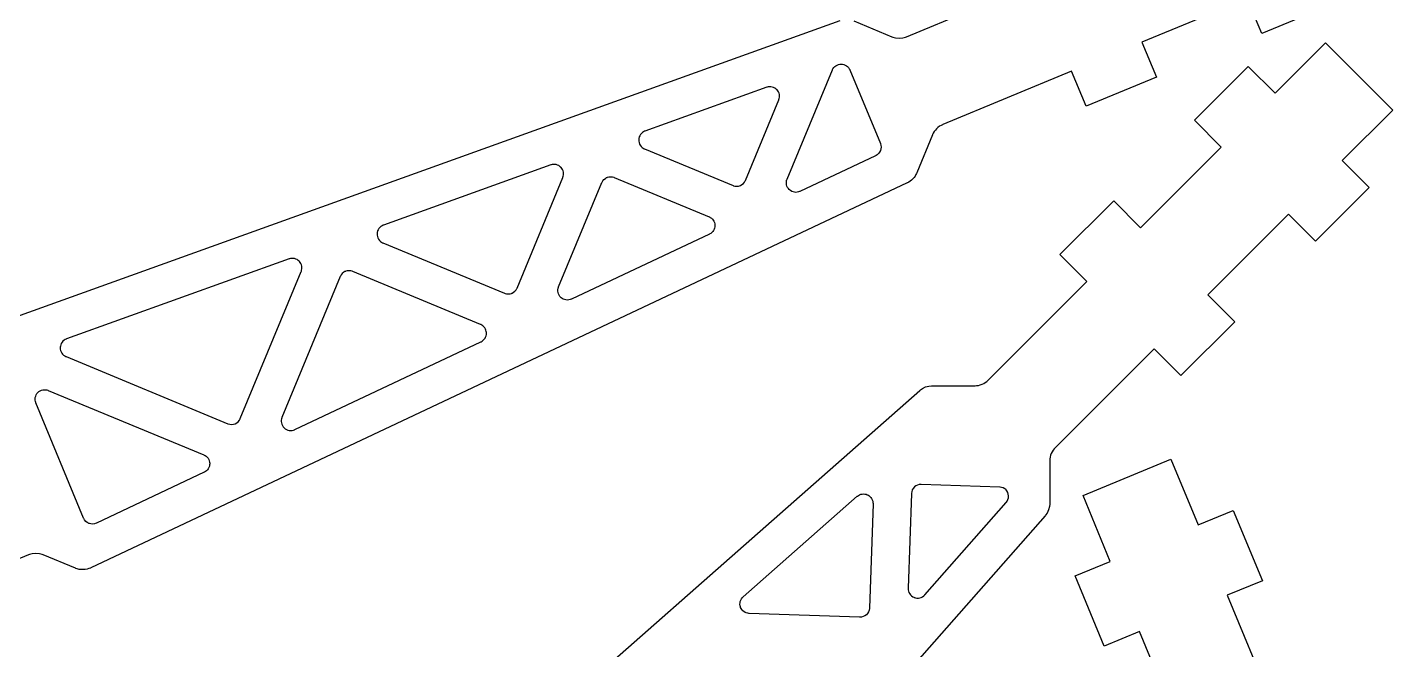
# Model space of a CAD drawing. Extents: x 0 to 997, y 0 to 569.
# Drawn here: x 701.8 to 845.4, y 133.5 to 199 of the extents above; entities that cross this region are included whole.
import ezdxf

# ---------------------------------------------------------------- set-up
doc = ezdxf.new("R2010")
doc.units = 0
doc.layers.get('0').update_dxf_attribs({"linetype": 'CONTINUOUS'})

msp = doc.modelspace()

# ---------------------------------------------------------------- linework, layer by layer
at = {"color": 0}
for points in [[(788.725, 199.638), (792.735, 197.976), (792.825, 197.939), (793.111, 197.862), (793.5, 197.825), (793.887, 197.862), (794.174, 197.939), (794.265, 197.976), (807.819, 203.592)], [(839.046, 201.372), (831.654, 198.311), (830.124, 202.007), (819.037, 197.414), (820.568, 193.718), (813.178, 190.657), (811.646, 194.353), (798.092, 188.737), (798.046, 188.719), (797.912, 188.654), (797.744, 188.553), (797.588, 188.436), (797.443, 188.304), (797.311, 188.16), (797.194, 188.003), (797.094, 187.835), (797.028, 187.701), (797.01, 187.656), (795.349, 183.646), (795.349, 183.646), (795.331, 183.604), (795.269, 183.478), (795.176, 183.319), (795.068, 183.171), (794.949, 183.032), (794.815, 182.906), (794.672, 182.79), (794.518, 182.689), (794.396, 182.622), (794.354, 182.603), (708.482, 142.122), (708.435, 142.1), (708.287, 142.043), (708.088, 141.985), (707.883, 141.949), (707.678, 141.932), (707.471, 141.938), (707.265, 141.965), (707.063, 142.014), (706.912, 142.064), (706.864, 142.083), (703.46, 143.494), (703.369, 143.532), (703.082, 143.608), (702.694, 143.646), (702.306, 143.608), (702.019, 143.532), (701.929, 143.494), (686.988, 137.306)], [(697.939, 167.575), (787.283, 199.672)], [(743.561, 114.865), (795.675, 160.775), (795.742, 160.835), (795.967, 160.989), (796.29, 161.144), (796.636, 161.242), (796.907, 161.274), (796.997, 161.274), (801.451, 161.274), (801.501, 161.274), (801.65, 161.283), (801.844, 161.313), (802.033, 161.36), (802.218, 161.426), (802.394, 161.51), (802.561, 161.61), (802.719, 161.726), (802.832, 161.825), (802.867, 161.86), (813.24, 172.233), (810.412, 175.063), (816.069, 180.719), (818.897, 177.89), (827.383, 186.376), (824.554, 189.204), (830.211, 194.861), (833.04, 192.033), (838.343, 197.336), (845.414, 190.265), (840.111, 184.962), (842.939, 182.133), (837.282, 176.476), (834.454, 179.306), (825.968, 170.819), (828.797, 167.992), (823.14, 162.335), (820.311, 165.163), (809.938, 154.789), (809.903, 154.754), (809.804, 154.642), (809.688, 154.483), (809.588, 154.317), (809.504, 154.14), (809.438, 153.956), (809.39, 153.767), (809.361, 153.572), (809.351, 153.424), (809.351, 153.375), (809.351, 148.919), (809.351, 148.829), (809.319, 148.558), (809.222, 148.212), (809.067, 147.889), (808.912, 147.664), (808.853, 147.597), (762.943, 95.4836)], [(823.368, 124.328), (818.776, 135.414), (815.081, 133.884), (812.019, 141.275), (815.714, 142.806), (812.844, 149.735), (822.083, 153.561), (824.953, 146.632), (828.649, 148.163), (831.71, 140.772), (828.015, 139.242), (832.607, 128.155)]]:
    msp.add_lwpolyline(points, dxfattribs=at)
for points in [[(783.069, 181.706), (783.036, 181.689), (782.928, 181.651), (782.781, 181.619), (782.632, 181.61), (782.483, 181.624), (782.34, 181.657), (782.201, 181.714), (782.072, 181.79), (781.981, 181.86), (781.954, 181.886), (781.926, 181.913), (781.851, 182), (781.768, 182.126), (781.707, 182.261), (781.665, 182.404), (781.646, 182.55), (781.647, 182.699), (781.672, 182.847), (781.706, 182.958), (781.719, 182.993), (786.476, 194.476), (786.49, 194.511), (786.543, 194.61), (786.629, 194.731), (786.731, 194.836), (786.844, 194.925), (786.971, 194.996), (787.107, 195.05), (787.25, 195.082), (787.363, 195.093), (787.4, 195.093), (787.438, 195.093), (787.55, 195.082), (787.693, 195.05), (787.829, 194.996), (787.956, 194.925), (788.071, 194.836), (788.171, 194.731), (788.257, 194.61), (788.31, 194.511), (788.324, 194.476), (791.526, 186.744), (791.544, 186.7), (791.583, 186.557), (791.603, 186.368), (791.586, 186.181), (791.535, 186.001), (791.453, 185.835), (791.339, 185.685), (791.197, 185.558), (791.074, 185.478), (791.029, 185.457), (783.069, 181.706)], [(766.768, 188.051), (766.732, 188.039), (766.628, 187.989), (766.501, 187.907), (766.39, 187.81), (766.294, 187.696), (766.217, 187.569), (766.158, 187.432), (766.121, 187.286), (766.107, 187.172), (766.106, 187.135), (766.106, 187.096), (766.114, 186.982), (766.144, 186.835), (766.196, 186.694), (766.268, 186.565), (766.357, 186.447), (766.464, 186.343), (766.586, 186.256), (766.688, 186.201), (766.722, 186.186), (776.033, 182.331), (776.079, 182.311), (776.228, 182.272), (776.424, 182.254), (776.615, 182.274), (776.799, 182.331), (776.968, 182.421), (777.118, 182.542), (777.244, 182.693), (777.321, 182.825), (777.34, 182.871), (780.844, 191.332), (780.858, 191.365), (780.89, 191.471), (780.915, 191.612), (780.919, 191.756), (780.903, 191.897), (780.867, 192.035), (780.813, 192.167), (780.738, 192.29), (780.669, 192.378), (780.644, 192.404), (780.619, 192.431), (780.535, 192.503), (780.415, 192.583), (780.286, 192.644), (780.15, 192.688), (780.01, 192.71), (779.867, 192.712), (779.724, 192.694), (779.617, 192.668), (779.582, 192.656), (766.768, 188.051)], [(739.253, 178.167), (739.217, 178.154), (739.113, 178.104), (738.986, 178.024), (738.875, 177.925), (738.779, 177.811), (738.703, 177.685), (738.644, 177.547), (738.607, 177.403), (738.592, 177.288), (738.592, 177.25), (738.59, 177.212), (738.599, 177.097), (738.629, 176.95), (738.681, 176.81), (738.753, 176.681), (738.843, 176.563), (738.949, 176.458), (739.071, 176.371), (739.172, 176.317), (739.208, 176.303), (752.003, 171.003), (752.049, 170.983), (752.192, 170.946), (752.386, 170.926), (752.581, 170.946), (752.724, 170.983), (752.768, 171.003), (752.814, 171.021), (752.942, 171.096), (753.093, 171.219), (753.217, 171.369), (753.29, 171.499), (753.31, 171.543), (758.125, 183.169), (758.139, 183.204), (758.171, 183.31), (758.196, 183.451), (758.2, 183.594), (758.185, 183.736), (758.149, 183.874), (758.093, 184.006), (758.018, 184.129), (757.95, 184.217), (757.925, 184.243), (757.9, 184.269), (757.817, 184.342), (757.697, 184.422), (757.568, 184.483), (757.432, 184.526), (757.292, 184.549), (757.149, 184.551), (757.004, 184.533), (756.897, 184.506), (756.864, 184.494), (739.253, 178.167)], [(759.04, 170.378), (759.006, 170.361), (758.897, 170.324), (758.75, 170.292), (758.601, 170.282), (758.454, 170.296), (758.31, 170.329), (758.171, 170.385), (758.042, 170.461), (757.951, 170.532), (757.924, 170.558), (757.896, 170.585), (757.821, 170.672), (757.739, 170.799), (757.676, 170.933), (757.635, 171.075), (757.615, 171.222), (757.617, 171.371), (757.642, 171.519), (757.675, 171.629), (757.689, 171.665), (762.233, 182.635), (762.251, 182.679), (762.326, 182.808), (762.45, 182.958), (762.601, 183.083), (762.729, 183.157), (762.775, 183.175), (762.819, 183.194), (762.963, 183.233), (763.157, 183.251), (763.351, 183.233), (763.494, 183.194), (763.54, 183.175), (773.507, 179.047), (773.542, 179.033), (773.639, 178.981), (773.757, 178.899), (773.861, 178.8), (773.95, 178.689), (774.021, 178.565), (774.075, 178.433), (774.11, 178.293), (774.124, 178.183), (774.125, 178.147), (774.125, 178.11), (774.117, 178), (774.089, 177.858), (774.042, 177.724), (773.975, 177.597), (773.892, 177.482), (773.793, 177.379), (773.679, 177.29), (773.585, 177.235), (773.551, 177.218), (759.04, 170.378)], [(730.611, 173.285), (730.625, 173.319), (730.657, 173.425), (730.682, 173.567), (730.686, 173.71), (730.669, 173.851), (730.633, 173.989), (730.578, 174.121), (730.504, 174.244), (730.436, 174.332), (730.411, 174.358), (730.385, 174.385), (730.301, 174.457), (730.182, 174.538), (730.053, 174.599), (729.917, 174.642), (729.776, 174.664), (729.633, 174.667), (729.49, 174.649), (729.383, 174.621), (729.349, 174.61), (705.929, 166.196), (705.893, 166.183), (705.79, 166.133), (705.664, 166.051), (705.551, 165.953), (705.457, 165.84), (705.379, 165.714), (705.321, 165.576), (705.283, 165.431), (705.268, 165.317), (705.268, 165.279), (705.267, 165.24), (705.275, 165.126), (705.306, 164.979), (705.358, 164.839), (705.429, 164.71), (705.519, 164.592), (705.626, 164.487), (705.749, 164.4), (705.85, 164.346), (705.885, 164.331), (722.9, 157.283), (722.946, 157.264), (723.094, 157.225), (723.289, 157.207), (723.482, 157.226), (723.665, 157.283), (723.835, 157.374), (723.985, 157.494), (724.111, 157.646), (724.188, 157.778), (724.207, 157.824), (730.611, 173.285)], [(736.025, 173.292), (735.979, 173.31), (735.836, 173.349), (735.642, 173.367), (735.449, 173.349), (735.304, 173.31), (735.26, 173.292), (735.214, 173.272), (735.086, 173.199), (734.935, 173.074), (734.811, 172.924), (734.738, 172.794), (734.718, 172.75), (728.586, 157.946), (728.572, 157.911), (728.539, 157.8), (728.514, 157.651), (728.512, 157.503), (728.532, 157.356), (728.574, 157.214), (728.635, 157.079), (728.718, 156.953), (728.793, 156.865), (728.821, 156.839), (728.847, 156.813), (728.939, 156.743), (729.068, 156.665), (729.207, 156.61), (729.35, 156.576), (729.499, 156.563), (729.647, 156.572), (729.793, 156.604), (729.903, 156.642), (729.936, 156.658), (749.521, 165.89), (749.554, 165.906), (749.649, 165.962), (749.762, 166.051), (749.863, 166.154), (749.946, 166.269), (750.011, 166.396), (750.058, 166.531), (750.088, 166.672), (750.094, 166.782), (750.094, 166.819), (750.093, 166.856), (750.081, 166.965), (750.044, 167.106), (749.992, 167.237), (749.919, 167.361), (749.831, 167.472), (749.726, 167.569), (749.608, 167.653), (749.511, 167.706), (749.476, 167.719), (736.025, 173.292)], [(709.075, 146.824), (709.029, 146.803), (708.883, 146.757), (708.685, 146.729), (708.483, 146.742), (708.335, 146.778), (708.287, 146.796), (708.24, 146.814), (708.107, 146.888), (707.95, 147.013), (707.821, 147.167), (707.743, 147.3), (707.725, 147.346), (702.701, 159.472), (702.688, 159.507), (702.654, 159.614), (702.631, 159.76), (702.626, 159.906), (702.644, 160.05), (702.683, 160.19), (702.742, 160.324), (702.821, 160.449), (702.892, 160.535), (702.918, 160.561), (702.944, 160.587), (703.032, 160.66), (703.157, 160.737), (703.29, 160.797), (703.431, 160.835), (703.575, 160.853), (703.721, 160.85), (703.865, 160.825), (703.974, 160.793), (704.008, 160.779), (720.374, 154), (720.407, 153.986), (720.506, 153.933), (720.624, 153.851), (720.728, 153.753), (720.815, 153.642), (720.887, 153.518), (720.942, 153.386), (720.976, 153.246), (720.99, 153.136), (720.99, 153.1), (720.992, 153.063), (720.983, 152.953), (720.956, 152.811), (720.908, 152.676), (720.842, 152.55), (720.758, 152.435), (720.66, 152.332), (720.546, 152.243), (720.45, 152.188), (720.418, 152.171), (709.075, 146.824)], [(804.751, 148.993), (804.783, 149.029), (804.865, 149.15), (804.944, 149.321), (804.989, 149.501), (805, 149.686), (804.978, 149.868), (804.921, 150.046), (804.832, 150.211), (804.742, 150.326), (804.708, 150.361), (804.753, 150.317), (804.719, 150.349), (804.608, 150.436), (804.444, 150.526), (804.267, 150.585), (804.128, 150.607), (804.081, 150.608), (795.828, 150.894), (795.776, 150.897), (795.625, 150.882), (795.435, 150.831), (795.262, 150.744), (795.11, 150.626), (794.983, 150.483), (794.885, 150.317), (794.821, 150.131), (794.794, 149.981), (794.793, 149.931), (794.447, 139.978), (794.446, 139.939), (794.454, 139.822), (794.485, 139.672), (794.536, 139.529), (794.61, 139.397), (794.701, 139.276), (794.811, 139.172), (794.938, 139.083), (795.042, 139.029), (795.078, 139.014), (795.114, 139), (795.226, 138.968), (795.379, 138.946), (795.531, 138.947), (795.679, 138.971), (795.824, 139.018), (795.96, 139.085), (796.085, 139.174), (796.171, 139.254), (796.197, 139.283), (804.751, 148.993)], [(777.724, 137.328), (777.686, 137.329), (777.572, 137.345), (777.428, 137.383), (777.293, 137.442), (777.168, 137.52), (777.056, 137.615), (776.958, 137.726), (776.878, 137.852), (776.829, 137.955), (776.817, 137.99), (776.804, 138.026), (776.776, 138.137), (776.758, 138.285), (776.764, 138.432), (776.79, 138.577), (776.836, 138.716), (776.904, 138.848), (776.99, 138.969), (777.068, 139.053), (777.097, 139.078), (789.093, 149.646), (789.121, 149.669), (789.211, 149.735), (789.339, 149.806), (789.474, 149.856), (789.614, 149.886), (789.757, 149.896), (789.901, 149.885), (790.043, 149.853), (790.149, 149.815), (790.182, 149.8), (790.215, 149.783), (790.31, 149.726), (790.425, 149.638), (790.525, 149.532), (790.608, 149.415), (790.674, 149.288), (790.721, 149.151), (790.747, 149.008), (790.754, 148.897), (790.754, 148.861), (790.372, 137.889), (790.371, 137.839), (790.344, 137.688), (790.281, 137.503), (790.182, 137.336), (790.056, 137.193), (789.903, 137.076), (789.731, 136.99), (789.54, 136.938), (789.389, 136.923), (789.339, 136.924), (777.724, 137.328)]]:
    msp.add_lwpolyline(points, close=True, dxfattribs=at)

doc.saveas('drawing.dxf')
